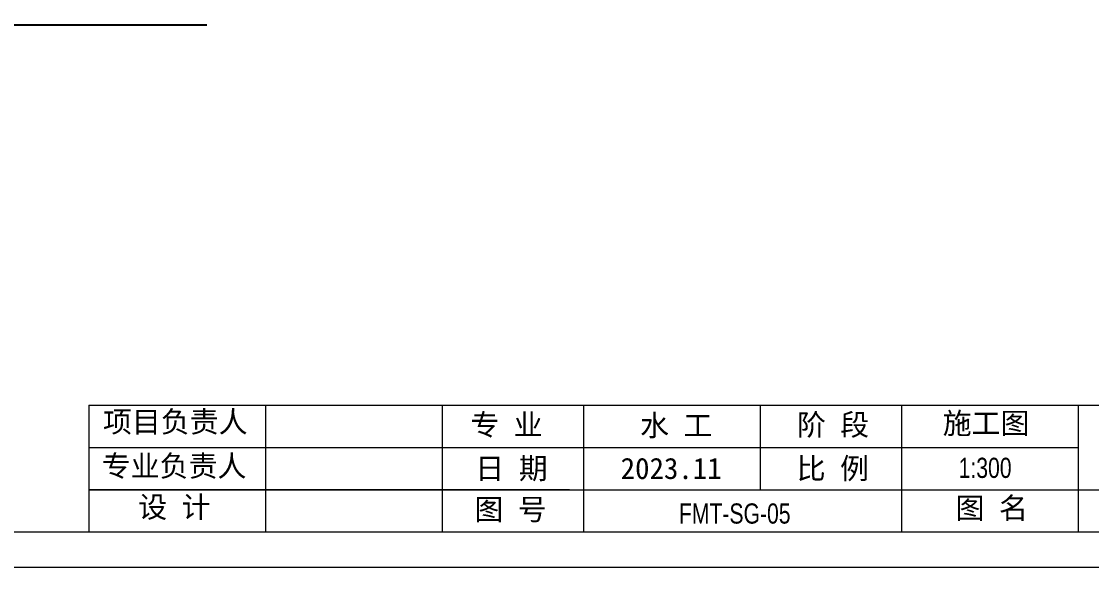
# Model space of a CAD drawing. Header units: millimetres. Extents: x 4 to 2106212, y -117026 to 198097.
# Drawn here: x 1107759 to 1160752, y 86526 to 113582 of the extents above; entities that cross this region are included whole.
import ezdxf
from ezdxf.enums import TextEntityAlignment as Align

# ---------------------------------------------------------------- set-up
doc = ezdxf.new("R2010")
doc.units = ezdxf.units.MM
doc.layers.add('图框', color=7, linetype='Continuous', lineweight=13)
doc.layers.add('文本', color=3, linetype='Continuous', lineweight=13)
doc.styles.add('Arial', font='arial.ttf')
doc.styles.get("Standard").update_dxf_attribs({"font": 'arial.ttf'})

# ---------------------------------------------------------------- blocks, each defined once
blk = doc.blocks.new('GW-TK')
at = {"layer": '图框', "linetype": 'Continuous'}
for p, q in [((927383.55, 464441.02), (927383.55, 464423.01)), ((927408.55, 464441.02), (927408.55, 464423.01)), ((927433.55, 464441.02), (927433.55, 464423.01)), ((927453.55, 464441.02), (927453.55, 464423.01)), ((927478.55, 464441.02), (927478.55, 464429.01)), ((927498.55, 464441.02), (927498.55, 464423.01)), ((927523.55, 464441.02), (927523.55, 464423.01)), ((927383.55, 464435.01), (927523.55, 464435.01)), ((927451.56, 464429.01), (927383.55, 464429.01)), ((927383.55, 464429.01), (927598.55, 464429.01))]:
    blk.add_line(p, q, dxfattribs=at)
at = {"layer": '图框'}
for points in [[(927183.55, 464715.01), (927603.55, 464715.01), (927603.55, 464418.01), (927183.55, 464418.01)], [(927188.55, 464710.01), (927598.55, 464710.01), (927598.55, 464423.01), (927188.55, 464423.01)]]:
    blk.add_lwpolyline(points, close=True, dxfattribs=at)
at = {"layer": '图框', "linetype": 'Continuous'}
blk.add_lwpolyline([(927383.55, 464441.02), (927598.55, 464441.02)], dxfattribs=at)
at = {"layer": '图框', "linetype": 'Continuous', "char_height": 3, "attachment_point": 1}
for s, width, heights, insert in [('{\\fSimSun|b0|i0|c134|p2;项目负责人}', 26.0225, [0], (927385.56, 464440.15)), ('{\\fSimSun|b0|i0|c134|p2;专 业}', 12.8345, [0], (927437.53, 464439.73)), ('{\\fSimSun|b0|i0|c134|p2;阶 段}', 17.4775, [0], (927483.73, 464439.73)), ('{\\fSimSun|b0|i0|c134|p2;专业负责人}', 24.6361, [2.04], (927385.39, 464433.9)), ('{\\fSimSun|b0|i0|c134|p2;日 期}', 11.224, [0], (927438.25, 464433.55)), ('{\\fSimSun|b0|i0|c134|p2;比 例}', 10.9146, [0], (927483.71, 464433.55)), ('{\\fSimSun|b0|i0|c134|p2;设 计}', 16.2353, [0], (927390.55, 464428.09)), ('{\\fSimSun|b0|i0|c134|p2;图 号}', 23.6261, [0], (927438.11, 464427.75)), ('{\\fSimSun|b0|i0|c134|p2;图 名}', 12.066, [0], (927506.19, 464427.94))]:
    blk.add_mtext_dynamic_manual_height_columns(s, width=width, gutter_width=17.5, heights=heights, dxfattribs=dict(at, insert=insert))
at = {"layer": '图框', "color": 3, "linetype": 'Continuous', "char_height": 3, "attachment_point": 1}
for s, width, insert in [('{\\fSimSun|b0|i0|c134|p2;水 工}', 11.224, (927461.55, 464439.63)), ('\\pt9;{\\fSimSun|b0|i0|c134|p2;施工图}', 18.6303, (927504.36, 464439.94)), ('{\\fSimSun|b0|i0|c134|p2;2023.11}', 11.224, (927458.8, 464433.55))]:
    blk.add_mtext_dynamic_manual_height_columns(s, width=width, gutter_width=17.5, heights=[0], dxfattribs=dict(at, insert=insert))

msp = doc.modelspace()

# ---------------------------------------------------------------- linework, layer by layer
msp.add_lwpolyline([(1104954.455, 113406.2009), (1116935.6162, 113406.2009)])

# ---------------------------------------------------------------- block references
at = {"xscale": 350, "yscale": 350, "zscale": 350}
msp.add_blockref('GW-TK', (-323473147.8352, -162459777.5503), dxfattribs=at)

# ---------------------------------------------------------------- texts
at = {"layer": '文本', "style": 'Arial', "width": 0.75}
for s, p in [('1:300', (1154168.398, 90668.5118)), ('FMT-SG-05', (1140317.0021, 88405.3744))]:
    msp.add_text(s, height=1000, dxfattribs=at).set_placement(p, align=Align.BOTTOM_LEFT)

doc.saveas('drawing.dxf')
